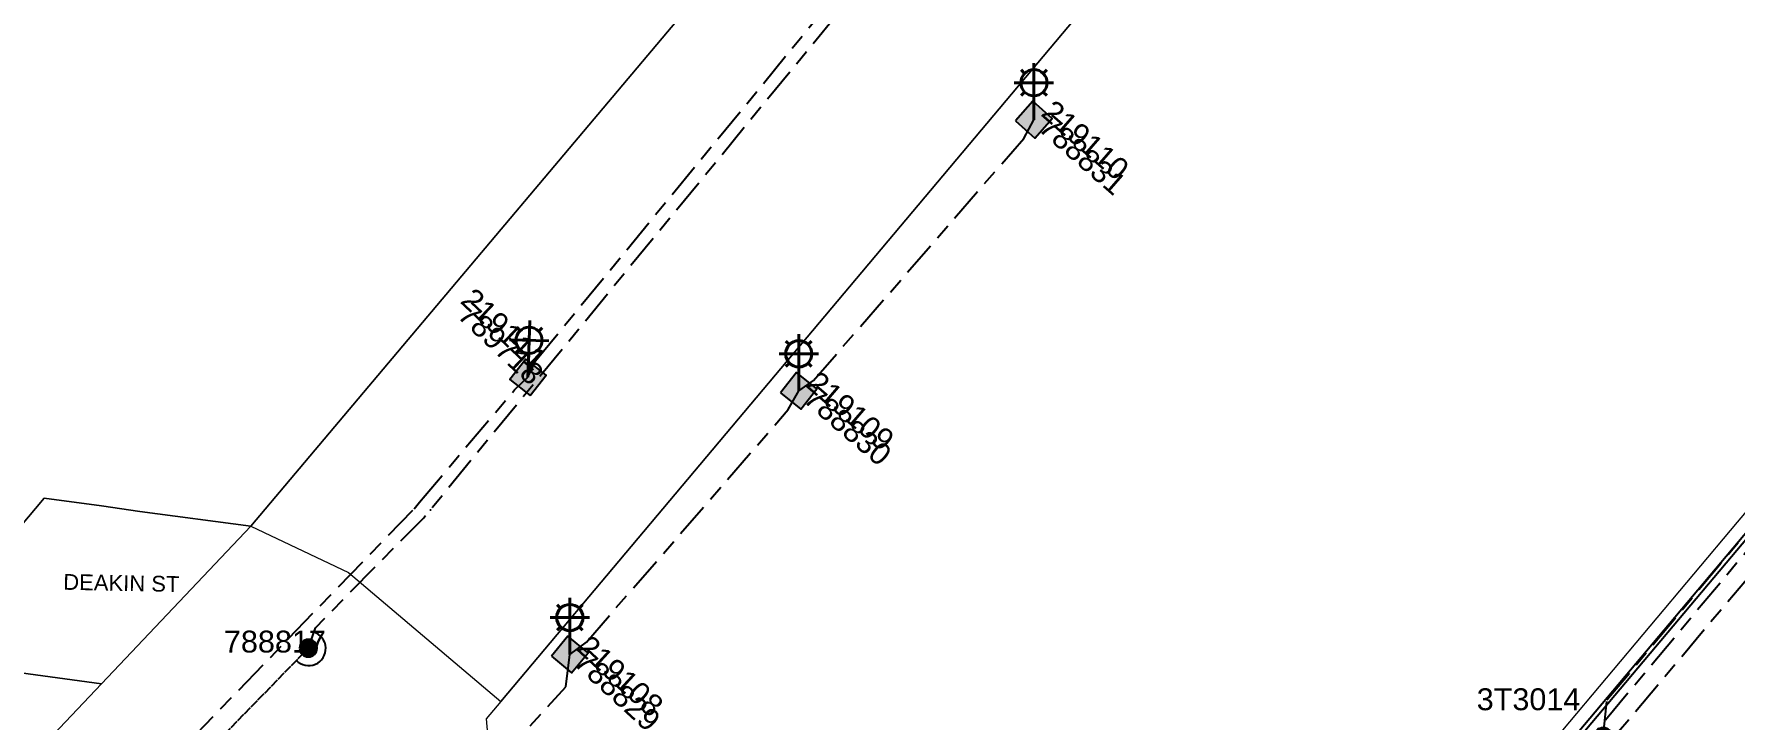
# Model space of a CAD drawing. Header units: metres. Extents: x 268626 to 271256, y 6186812 to 6188765.
# Drawn here: x 269153.9 to 269348.2, y 6187632 to 6187710.4 of the extents above; entities that cross this region are included whole.
import ezdxf
from ezdxf.enums import TextEntityAlignment as Align

# ---------------------------------------------------------------- set-up
doc = ezdxf.new("R2010")
doc.units = ezdxf.units.M
doc.linetypes.add('Cable Exist OH', pattern=[1, 1, 0])
doc.linetypes.add('Cable Exist UG', pattern=[8.2, 4, -1.2, 1.8, -1.2])
doc.layers.get('0').update_dxf_attribs({"color": 6})
for name, color, linetype, lineweight in [('Cadastre Land Parcels_SP_EXT', 96, 'Continuous', 15), ('Cadastre Roads_SP_EXT', 54, 'Continuous', 15), ('Mains_HV_EXT', 11, 'Continuous', 25), ('Mains_SL_EXT', 111, 'Continuous', 25)]:
    doc.layers.add(name, color=color, linetype=linetype, lineweight=lineweight)
for name, color, linetype in [('Equip_SP_SL_EXT', 7, 'Continuous'), ('SupportsOH_SP_TR_HV_LV_SL_EXT', 7, 'Continuous'), ('SupportsUG_SP_LV_SL_EXT', 7, 'Continuous'), ('UG_Details_SP_MISC', 7, 'Continuous')]:
    doc.layers.add(name, color=color, linetype=linetype)
doc.styles.add('COLUMN_LABEL', font='arial.ttf')
doc.styles.add('iecARIAL', font='arial.ttf', dxfattribs={"height": 2})
doc.styles.add('POLE_LABEL', font='arial.ttf', dxfattribs={"height": 2})
doc.styles.get("Standard").update_dxf_attribs({"font": 'arial.ttf'})

# ---------------------------------------------------------------- blocks, each defined once
blk = doc.blocks.new('COLUMN_EXT')
blk.add_hatch(color=256).paths.add_polyline_path([(-1.49, 1.48), (-1.49, -1.49), (1.48, -1.49), (1.48, 1.48)])
blk.add_lwpolyline([(-1.49, -1.49), (1.48, -1.49), (1.48, 1.48), (-1.49, 1.48)], close=True)
for tag, height, style, flags, p in [('ASSET_NUM', 2.5, 'COLUMN_LABEL', 8, (2, 2)), ('STRUCTURE_PLANT_NUMBER', 0.2, 'POLE_LABEL', 9, (1.81, 0.03)), ('STREET_CODE', 0.2, 'COLUMN_LABEL', 9, (1.81, -0.2))]:
    blk.add_attdef(tag, text='', height=height, dxfattribs=dict(style=style, flags=flags)).set_placement(p, align=Align.MIDDLE_LEFT)
at = {"flags": 9}
for tag, p in [('COLUMN_TYPE', (1.81, -0.4)), ('OWNED_BY', (1.81, -0.6)), ('STATE', (1.81, -0.8)), ('USAGE', (1.81, -1)), ('STREETNAME', (1.81, -1.6)), ('SUBURB', (1.81, -1.8)), ('LEGEND', (1.81, -1.2)), ('LOCATION', (1.81, -1.4)), ('NOTES', (1.81, -2))]:
    blk.add_attdef(tag, text='', height=0.2, dxfattribs=at).set_placement(p, align=Align.MIDDLE_LEFT)
at = {"flags": 1}
blk.add_attdef('Z', (1.81, -2.35), '', height=0.2, dxfattribs=at)
blk = doc.blocks.new('SL_LANTERN_EXT')
at = {"lineweight": 40}
for p, q in [((0, 1.97), (0, 6.47)), ((-2.25, 4.22), (2.25, 4.22)), ((-1.46, 5.68), (-1.06, 5.28)), ((1.46, 5.68), (1.06, 5.28)), ((-1.46, 2.76), (-1.06, 3.16)), ((0, 0), (0, 2.72)), ((1.46, 2.76), (1.06, 3.16))]:
    blk.add_line(p, q, dxfattribs=at)
blk.add_circle((0, 4.22), 1.5, dxfattribs=at)
at = {"style": 'iecARIAL', "flags": 8}
blk.add_attdef('ASSET_NUM', (1.5, 1.5), '', height=2.5, dxfattribs=at)
for tag, p, height, flags in [('OPERATING_VOLTAGE', (0.98, -1.65), 0.2, 9), ('ORIENTATION', (0.98, -1.85), 0.2, 9), ('OWNED_BY', (0.98, -2.05), 0.2, 9), ('CONSTRUCTED_VOLTAGE', (0.98, -0.65), 0.2, 9), ('CONTROL_TYPE', (0.98, -0.85), 0.2, 9), ('LANTERN_PURPOSE', (0.98, -1.05), 0.2, 9), ('LANTERN_TYPE', (0.98, -1.25), 0.2, 9), ('NO_PHASES', (0.98, -1.45), 0.2, 9), ('LNUMBER', (2.18, -3.25), 2.5, 8), ('STATE', (0.98, -2.25), 0.2, 9), ('USAGE', (0.98, -2.45), 0.2, 9), ('CEXIST', (0.98, -2.65), 0.2, 9), ('CNEW', (0.98, -2.85), 0.2, 9), ('CNUMBER', (0.98, -3.05), 0.2, 9), ('CREMOVE', (0.98, -3.25), 0.2, 9), ('CREPLACE', (0.98, -3.45), 0.2, 9), ('LKINGHEIGHT', (0.98, -3.65), 0.2, 9), ('LBRACKET', (0.98, -3.85), 0.2, 9), ('LBRACKETVOCAB', (0.98, -4.05), 0.2, 9), ('LCATEGORY', (0.98, -4.25), 0.2, 9), ('LCHARGE1', (0.98, -4.45), 0.2, 9), ('LCHARGE1PERCENT', (0.98, -4.65), 0.2, 9), ('LCHARGE2', (0.98, -4.85), 0.2, 9), ('LCHARGE2PERCENT', (0.98, -5.05), 0.2, 9), ('LCHARGE3', (0.98, -5.25), 0.2, 9), ('LCHARGE3PERCENT', (0.98, -5.45), 0.2, 9), ('LEXIST', (0.98, -5.65), 0.2, 9), ('LLAMP', (0.98, -5.85), 0.2, 9), ('LLAMPVOCAB', (0.98, -6.05), 0.2, 9), ('LMAST', (0.98, -6.25), 0.2, 9), ('LMASTVOCAB', (0.98, -6.45), 0.2, 9), ('LNEW', (0.98, -6.65), 0.2, 9), ('LANTNUMBER', (0.98, -6.85), 0.2, 9), ('LOUTREACH', (0.98, -7.25), 0.2, 9), ('LOUTREACHVOCAB', (0.98, -7.45), 0.2, 9), ('LRATECODE', (0.98, -7.65), 0.2, 9), ('LREMOVE', (0.98, -7.85), 0.2, 9), ('STREETNAME', (0.98, -9.25), 0.2, 9), ('SUBURB', (0.98, -9.45), 0.2, 1), ('LREPLACE', (0.98, -8.05), 0.2, 9), ('LTYPE', (0.98, -8.25), 0.2, 9), ('LTYPEVOCAB', (0.98, -8.45), 0.2, 9), ('LEGEND', (0.98, -8.65), 0.2, 9), ('LOCATION', (0.98, -8.85), 0.2, 9), ('NOTES', (0.98, -9.05), 0.2, 9)]:
    blk.add_attdef(tag, p, '', height=height, dxfattribs=dict(flags=flags))
blk = doc.blocks.new('POLE_EXT')
blk.add_hatch(color=256).paths.add_polyline_path([(-1, 0, 1), (1, 0, 1)])
blk.add_lwpolyline([(-1, 0, 1), (1, 0, 1)], format="xyb", close=True)
at = {"flags": 8}
blk.add_attdef('pNumber', text='', height=2, dxfattribs=at).set_placement((3, 2.5), align=Align.MIDDLE_CENTER)
at = {"style": 'POLE_LABEL', "flags": 9}
for tag, p in [('STRUCTURE_PLANT_NUMBER', (1.35, 0.03)), ('STREET_CODE', (1.35, -0.2))]:
    blk.add_attdef(tag, text='', height=0.2, dxfattribs=at).set_placement(p, align=Align.MIDDLE_LEFT)
at = {"flags": 9}
for tag, p in [('OWNED_BY', (1.35, -0.4)), ('SPECIAL_USE', (1.35, -0.8)), ('STATE', (1.35, -1)), ('cLV', (1.35, -1.4)), ('hDepth', (1.35, -1.6)), ('hDia', (1.35, -1.8)), ('cHV', (1.35, -2)), ('PARENT', (1.35, -0.6)), ('USAGE', (1.35, -1.2)), ('cLinedev', (1.35, -3.4)), ('pExisting', (1.35, -3.8)), ('LBRACKET', (1.35, -2.2)), ('LExisting', (1.35, -2.4)), ('LANTNUMBER', (1.35, -2.6)), ('LOther', (1.35, -2.8)), ('LRemove', (1.35, -3)), ('LEGEND', (1.35, -3.2)), ('LOCATION', (1.35, -3.6)), ('pFooting', (1.35, -4.4)), ('pNew', (1.35, -4.6)), ('pRelocate', (1.35, -5)), ('pRemove', (1.35, -5.2)), ('pReplace', (1.35, -5.4)), ('pStay', (1.35, -5.6)), ('pType', (1.35, -5.8)), ('PFNUMBER', (1.35, -4)), ('NEWPFNUMBER', (1.35, -4.2)), ('cspan', (1.35, -6)), ('STREETNAME', (1.35, -6.2)), ('SUBURB', (1.35, -6.4)), ('OPERATED_BY', (1.36, -7.01)), ('NOTES', (1.35, -6.6)), ('MAINTAINED_BY', (1.36, -6.81))]:
    blk.add_attdef(tag, text='', height=0.2, dxfattribs=at).set_placement(p, align=Align.MIDDLE_LEFT)
at = {"flags": 1}
blk.add_attdef('Z', (1.35, -7.33), '', height=0.2, dxfattribs=at)

msp = doc.modelspace()

# ---------------------------------------------------------------- linework, layer by layer
at = {"layer": 'Cadastre Land Parcels_SP_EXT', "linetype": 'Continuous'}
msp.add_lwpolyline([(269026.5223, 6187507.6709), (269063.9043, 6187539.0954), (269080.6364, 6187554.0317), (269100.4585, 6187571.727), (269140.9644, 6187614.3968), (269161.6562, 6187636.1937), (269149.8766, 6187637.7581), (269145.3569, 6187638.3664), (269139.7421, 6187639.1464), (269155.111, 6187657.3718), (269161.6575, 6187656.4865), (269166.0456, 6187655.869), (269178.7342, 6187654.1839), (269363.2584, 6187873.0008), (269363.2584, 6187873.0008), (269382.2467, 6187901.0717), (269394.1041, 6187918.6017), (269370.3475, 6187921.9938), (269359.8472, 6187923.3594), (269021.6954, 6187967.5436)], dxfattribs=at)
msp.add_lwpolyline([(269275.3382, 6187567.5157), (269318.6468, 6187619.0135), (269348.6067, 6187654.6375), (269350.0506, 6187656.3547), (269403.9568, 6187720.4519), (269426.5329, 6187750.716), (269445.2124, 6187757.8986), (269410.8151, 6187857.7646), (269369.9915, 6187827.5846), (269317.7431, 6187765.4765), (269207.277, 6187634.1662), (269205.6185, 6187632.1949), (269208.0998, 6187604.0789), (269231.1731, 6187584.8289), (269254.168, 6187565.6446), (269275.3382, 6187567.5157)], close=True, dxfattribs=at)
at = {"layer": 'Cadastre Roads_SP_EXT', "linetype": 'Continuous'}
for points in [[(269317.7431, 6187765.4764), (269369.9915, 6187827.5847), (269453.9414, 6187889.6461), (269421.7565, 6187894.703), (269415.2293, 6187895.7282), (269409.4927, 6187896.6298), (269382.2466, 6187901.0718), (269363.2583, 6187873.0008), (269178.7342, 6187654.1839), (269189.8938, 6187648.894), (269207.277, 6187634.1662), (269317.7431, 6187765.4764)], [(269178.7343, 6187654.1839), (269166.0456, 6187655.8691), (269161.6574, 6187656.4865), (269155.1109, 6187657.3718), (269139.7421, 6187639.1464), (269145.3569, 6187638.3663), (269149.8767, 6187637.7582), (269161.6562, 6187636.1937), (269178.7343, 6187654.1839)]]:
    msp.add_lwpolyline(points, close=True, dxfattribs=at)
at = {"layer": 'Mains_HV_EXT', "linetype": 'Cable Exist UG', "flags": 128}
for points in [[(269185.2973, 6187640.2515), (269186.1002, 6187642.5758), (269186.1002, 6187642.5758), (269198.4387, 6187655.1114), (269199.233, 6187656.06), (269199.233, 6187656.06), (269378.0071, 6187873.6743), (269395.8027, 6187902.1355), (269396.1464, 6187902.6807), (269396.1464, 6187902.6807), (269407.5236, 6187920.7442), (269406.2665, 6187924.5713)], [(269383.651, 6187691.5242), (269355.5781, 6187658.2661), (269353.8601, 6187656.3439), (269330.8432, 6187628.8546), (269276.8368, 6187564.6364), (269253.1978, 6187562.5471), (269252.3403, 6187563.2625), (269239.4659, 6187549.3456), (269275.7266, 6187519.0851), (269272.8394, 6187515.6508), (269272.6999, 6187513.838)], [(269393.4424, 6187681.5513), (269384.5985, 6187689.6247), (269384.5985, 6187689.6247), (269360.025, 6187660.3285), (269358.3459, 6187658.4497), (269331.7053, 6187626.7723), (269277.8357, 6187562.7168), (269252.551, 6187560.4822), (269242.3617, 6187549.5338), (269278.5453, 6187519.3378), (269274.4661, 6187514.4057), (269272.7082, 6187513.7485)]]:
    msp.add_lwpolyline(points, dxfattribs=at)
at = {"layer": 'Mains_HV_EXT', "linetype": 'Cable Exist OH', "flags": 128}
msp.add_lwpolyline([(269165.7169, 6187620.1621), (269185.2973, 6187640.2516)], dxfattribs=at)
at = {"layer": 'Mains_HV_EXT', "linetype": 'Continuous', "flags": 128}
msp.add_lwpolyline([(269183.9122, 6187638.8609, 1.28701279), (269185.9247, 6187642.0679)], format="xyb", dxfattribs=at)
at = {"layer": 'Mains_SL_EXT', "linetype": 'Cable Exist UG'}
for points in [[(269210.384, 6187671.1826), (269211.2598, 6187673.0619), (269211.2598, 6187673.0619), (269245.2448, 6187714.4305), (269247.0761, 6187715.7734)], [(269241.3292, 6187669.6361), (269243.0055, 6187670.8011), (269243.0055, 6187670.8011), (269267.0321, 6187698.4494), (269268.1988, 6187700.5977)], [(269333.2581, 6187630.1724), (269333.6784, 6187634.3333), (269333.6784, 6187634.3333), (269354.0586, 6187658.7899), (269369.1567, 6187676.6129), (269370.3928, 6187677.4352)], [(269165.7171, 6187620.162), (269165.9323, 6187623.6786), (269165.9323, 6187623.6786), (269197.368, 6187656.1617), (269198.0068, 6187656.9302), (269198.0068, 6187656.9302), (269208.8656, 6187669.7619), (269210.3839, 6187671.1826)], [(269215.1692, 6187639.5262), (269217.0673, 6187640.9532), (269217.0673, 6187640.9532), (269240.1291, 6187667.4912), (269241.3292, 6187669.6361)], [(269169.294, 6187592.1597), (269179.5836, 6187597.1721), (269214.6984, 6187635.8465), (269215.1692, 6187639.5262)]]:
    msp.add_lwpolyline(points, dxfattribs=at)
at = {"layer": 'UG_Details_SP_MISC'}
for p, q in [((269302.8264, 6187597.9501), (269381.4718, 6187691.3755)), ((269303.1936, 6187597.641), (269381.839, 6187691.0664))]:
    msp.add_line(p, q, dxfattribs=at)

# ---------------------------------------------------------------- block references
at = {"layer": 'Equip_SP_SL_EXT'}
ref = msp.add_blockref('SL_LANTERN_EXT', (269268.1987, 6187700.5977), dxfattribs=at)
ref.add_attrib('ASSET_NUM', '219110', dxfattribs={"layer": '0', "height": 2.5, "rotation": 318.899282, "style": 'iecARIAL'}).set_placement((269269.6987, 6187702.0977), align=Align.MIDDLE_LEFT)
ref = msp.add_blockref('SL_LANTERN_EXT', (269210.384, 6187671.1826), dxfattribs=dict(at, rotation=358.2020258163977))
ref.add_attrib('ASSET_NUM', '219111', dxfattribs={"layer": '0', "height": 2.5, "rotation": 316.70615, "style": 'iecARIAL'}).set_placement((269211.884, 6187672.6826), align=Align.MIDDLE_RIGHT)
ref = msp.add_blockref('SL_LANTERN_EXT', (269241.3292, 6187669.6362), dxfattribs=at)
ref.add_attrib('ASSET_NUM', '219109', dxfattribs={"layer": '0', "height": 2.5, "rotation": 319.307106, "style": 'iecARIAL'}).set_placement((269242.8292, 6187671.1362), align=Align.MIDDLE_LEFT)
ref = msp.add_blockref('SL_LANTERN_EXT', (269215.1692, 6187639.5262), dxfattribs=at)
ref.add_attrib('ASSET_NUM', '219108', dxfattribs={"layer": '0', "height": 2.5, "rotation": 317.444629, "style": 'iecARIAL'}).set_placement((269216.6692, 6187641.0262), align=Align.MIDDLE_LEFT)
at = {"layer": 'SupportsOH_SP_TR_HV_LV_SL_EXT'}
ref = msp.add_blockref('POLE_EXT', (269185.2973, 6187640.2515), dxfattribs=at)
ref.add_attrib('ASSET_NUM', '788817', dxfattribs={"layer": '0', "height": 2.5, "style": 'POLE_LABEL'}).set_placement((269187.2973, 6187641.0015), align=Align.MIDDLE_RIGHT)
ref = msp.add_blockref('POLE_EXT', (269333.2582, 6187630.1725), dxfattribs=at)
ref.add_attrib('ASSET_NUM', '3T3014', dxfattribs={"layer": '0', "height": 2.5, "style": 'POLE_LABEL'}).set_placement((269330.6347, 6187634.4137), align=Align.MIDDLE_RIGHT)
at = {"layer": 'SupportsUG_SP_LV_SL_EXT'}
ref = msp.add_blockref('COLUMN_EXT', (269268.1987, 6187700.5977), dxfattribs=dict(at, rotation=318.4385072166726))
ref.add_attrib('ASSET_NUM', '788831', dxfattribs={"layer": '0', "height": 2.5, "rotation": 318.899282, "style": 'COLUMN_LABEL'}).set_placement((269270.1987, 6187701.3477), align=Align.TOP_LEFT)
ref = msp.add_blockref('COLUMN_EXT', (269210.384, 6187671.1826), dxfattribs=dict(at, rotation=52.03080854366053))
ref.add_attrib('ASSET_NUM', '789718', dxfattribs={"layer": '0', "height": 2.5, "rotation": 316.70615, "style": 'COLUMN_LABEL'}).set_placement((269212.384, 6187671.9326), align=Align.TOP_RIGHT)
ref = msp.add_blockref('COLUMN_EXT', (269241.3292, 6187669.6362), dxfattribs=dict(at, rotation=321.7052407651125))
ref.add_attrib('ASSET_NUM', '788830', dxfattribs={"layer": '0', "height": 2.5, "rotation": 319.307106, "style": 'COLUMN_LABEL'}).set_placement((269243.3292, 6187670.3862), align=Align.TOP_LEFT)
ref = msp.add_blockref('COLUMN_EXT', (269215.1692, 6187639.5262), dxfattribs=dict(at, rotation=320.6913732060093))
ref.add_attrib('ASSET_NUM', '788829', dxfattribs={"layer": '0', "height": 2.5, "rotation": 317.444629, "style": 'COLUMN_LABEL'}).set_placement((269217.1692, 6187640.2762), align=Align.TOP_LEFT)

# ---------------------------------------------------------------- texts
at = {"layer": 'Cadastre Roads_SP_EXT'}
msp.add_text('DEAKIN ST', height=1.8, rotation=358.876988, dxfattribs=at).set_placement((269157.2725, 6187646.922))

doc.saveas('drawing.dxf')
